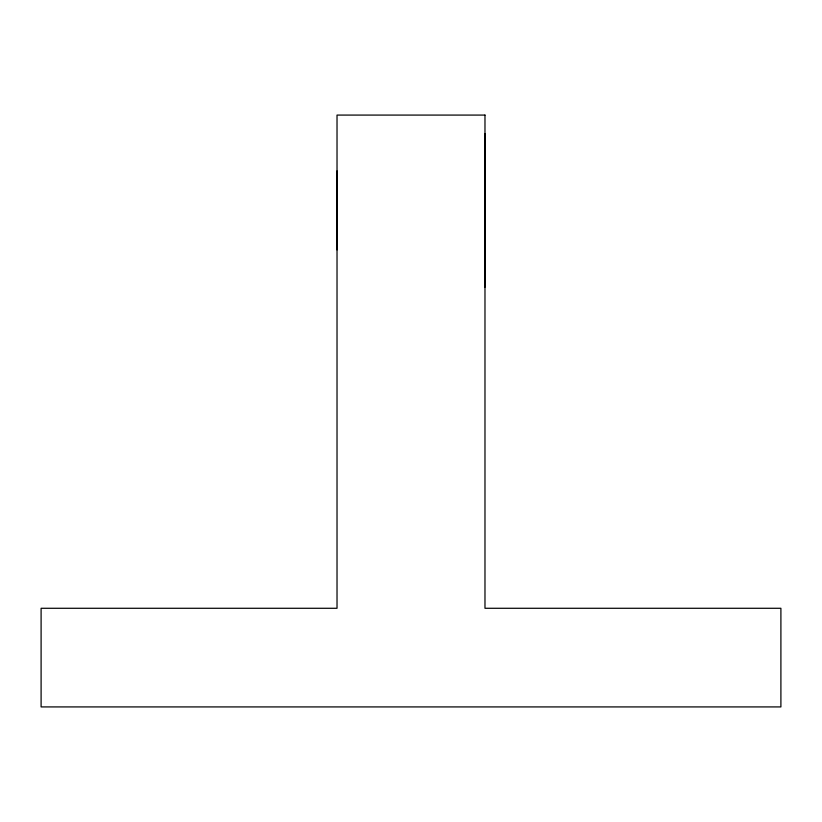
<?xml version="1.0" encoding="UTF-8"?>
<svg xmlns="http://www.w3.org/2000/svg" width="822" height="822" viewBox="0 0 822 822"><rect width="100%" height="100%" fill="white"/><g stroke="black" fill="none" stroke-linecap="round" stroke-linejoin="round"><path stroke-width="1.23" d="M337.02 249.867L337.02 170.966M484.98 287.176L484.98 133.657M484.98 115.08L337.02 115.08L337.02 608.28L41.1 608.28L41.1 706.92L780.9 706.92L780.9 608.28L484.98 608.28L484.98 115.08"/></g></svg>
